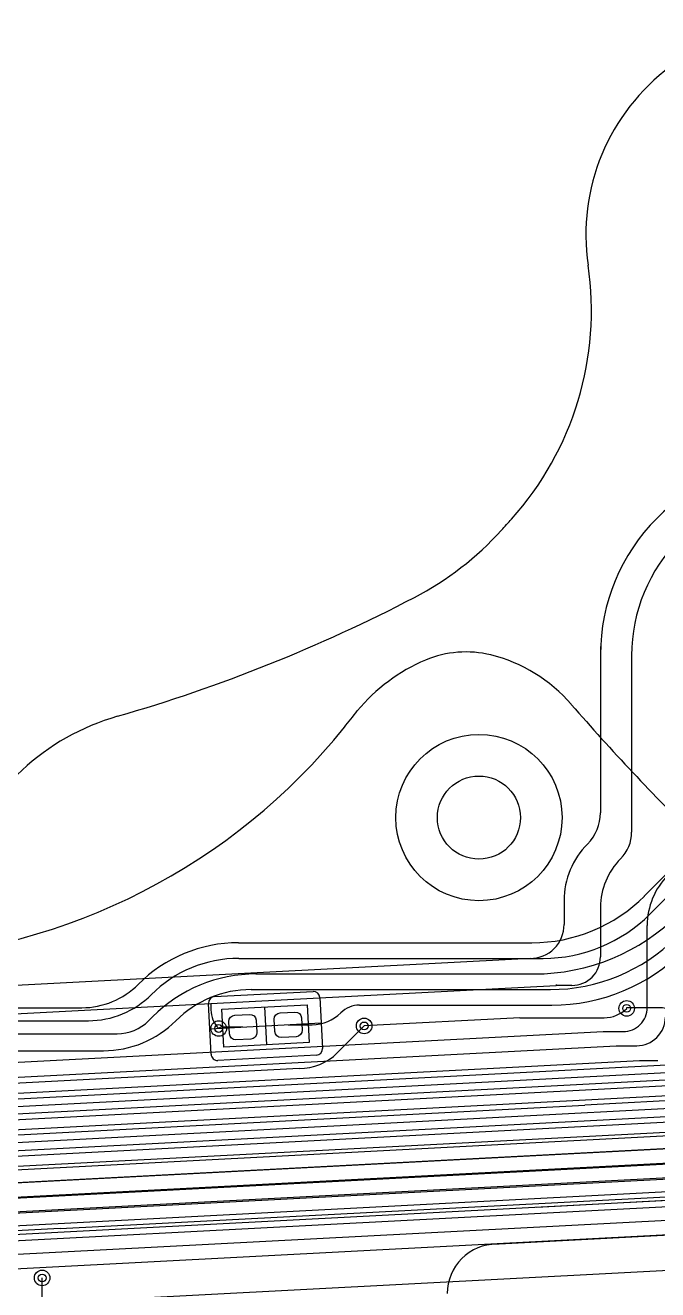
# Model space of a CAD drawing. Header units: millimetres. Extents: x -180 to 205, y -360 to 140.
# Drawn here: x 81.35 to 105.7, y 91.4 to 140.06 of the extents above; entities that cross this region are included whole.
import ezdxf

# ---------------------------------------------------------------- set-up
doc = ezdxf.new("R2010")
doc.units = ezdxf.units.MM
for name, color, linetype, lineweight, true_color in [('bordo2', 176, 'Continuous', 25, 0x000080), ('bordo3', 86, 'Continuous', 25, 0x108001), ('livello 1', 216, 'Continuous', 25, 0x800080), ('livello 2', 1, 'Continuous', 25, 0xff0000), ('livello 3', 30, 'Continuous', 25, 0xff7f00)]:
    doc.layers.add(name, color=color, linetype=linetype, lineweight=lineweight, true_color=true_color)

msp = doc.modelspace()

# ---------------------------------------------------------------- linework, layer by layer
at = {"layer": 'bordo2'}
for centre, radius, start, end in [((111, 132), 8.062, 64.7547, 188.3637), ((91.151, 129.082), 12, 318.0497, 8.3637), ((-10, 220), 148.006, 317.82449, 318.04968), ((90.793, 128.685), 12, 297.5343, 317.8245), ((67.811, 172.769), 61.715, 286.07252, 297.53431), ((87.42, 104.71), 9.112, 106.0725, 159.607)]:
    msp.add_arc(centre, radius, start, end, dxfattribs=at)
at = {"layer": 'bordo3'}
msp.add_line((101.041, 94.577), (119.016, 95.519), dxfattribs=at)
at = {"layer": 'bordo3', "flags": 128}
for points in [[(88.638, 102.679), (92.433, 102.878)], [(88.504, 100.459), (88.402, 102.416)], [(90.562, 102.279), (90.638, 100.821)], [(92.696, 102.641), (92.798, 100.684)], [(88.453, 101.438), (92.747, 101.663)], [(92.562, 100.421), (88.767, 100.222)]]:
    msp.add_lwpolyline(points, dxfattribs=at)
msp.add_lwpolyline([(-83.95, 93.681), (-13.062, 89.966), (-5.921, 89.592, -0.414214), (-4.502, 88.015), (-8.482, 12.078, 0.429634), (-6.984, 10.5), (6.984, 10.5, 0.429634), (8.482, 12.078), (4.502, 88.015, -0.414214), (5.921, 89.592), (123.76, 95.767)], format="xyb", dxfattribs=at)
at = {"layer": 'bordo3'}
for radius in [3.2, 1.6]:
    msp.add_circle((98.82, 109.568), radius, dxfattribs=at)
for centre, radius, start, end in [((98.318, 111.943), 4, 76.108, 112.8684), ((97.837, 110.002), 6, 40.8585, 76.108), ((99.435, 109.295), 6.875, 112.8684, 140.4149), ((164.98, 168.077), 82.774, 220.8585, 225.75047), ((55.039, 144.101), 49.541, 321.1792, 322.1101), ((74.938, 128.089), 24, 273, 321.1792), ((92.446, 102.628), 0.25, 3, 93), ((88.651, 102.429), 0.25, 93, 183), ((88.754, 100.472), 0.25, 183, 273), ((92.549, 100.671), 0.25, 273, 3)]:
    msp.add_arc(centre, radius, start, end, dxfattribs=at)
at = {"layer": 'livello 1', "color": 163, "true_color": 0x4d7fc4, "flags": 128}
for points in [[(110.9, 123.25, 0.414214), (103.5, 115.85)], [(111.042, 122.15, 0.414214), (104.7, 115.808)], [(103, 108.55, 0.198912), (103.5, 109.757)], [(103, 108.55, 0.198912), (102.1, 106.377)], [(104.276, 107.984, 0.198926), (104.7, 109.008)], [(104.276, 107.984, 0.198918), (103.5, 106.111)], [(106.1, 107.35, 0.198913), (105.3, 105.419)], [(100.797, 104.147, 0.414214), (102.1, 105.45)], [(102.4, 103.108, 0.414214), (103.5, 104.208)], [(103.642, 101.864, 0.198924), (104.51, 102.224)], [(104.376, 101.335, 0.414214), (105.3, 102.259)], [(88.5, 102.174, 0.198914), (88.8, 101.45)], [(104.896, 100.787, 0.414214), (106, 101.891)]]:
    msp.add_lwpolyline(points, format="xyb", dxfattribs=at)
for points in [[(103.5, 116.15), (103.5, 115.85)], [(103.5, 115.85), (103.5, 109.757)], [(104.7, 115.808), (104.7, 109.008)], [(102.1, 106.377), (102.1, 105.45)], [(103.5, 106.111), (103.5, 104.208)], [(105.3, 102.259), (105.3, 105.419)], [(100.8, 104.147), (18.8, 99.85)], [(88.5, 102.411), (101.8, 103.108)], [(101.8, 103.15), (101.8, 103.108)], [(102.4, 103.108), (101.8, 103.108)], [(69.5, 101.415), (88.5, 102.411)], [(88.5, 102.411), (88.5, 102.174)], [(100.4, 101.864), (94.4, 101.55)], [(100.4, 101.864), (103.642, 101.864)], [(12.3, 96.55), (103.6, 101.335)], [(103.6, 101.335), (104.376, 101.335)], [(11.8, 95.95), (104.1, 100.787)], [(104.1, 100.787), (104.896, 100.787)], [(12.1, 95.35), (105, 100.219)], [(12.3, 94.85), (106.3, 99.776)], [(105, 100.219), (105.705, 100.219)], [(106.6, 99.266), (12.8, 94.35)], [(14.1, 93.85), (102.9, 98.504)], [(107.2, 98.729), (102.9, 98.504)], [(14.3, 93.25), (108.5, 98.187)], [(111.9, 97.76), (14.4, 92.65)], [(112.5, 97.149), (15.2, 92.05)], [(113, 96.628), (16.1, 91.55)], [(113.5, 96.039), (16.4, 90.95)], [(8.982, 88.432), (142.582, 95.434)], [(82.698, 93.751), (117.1, 95.554)], [(7.036, 86.95), (140.636, 93.952)], [(82.698, 93.751), (15.898, 90.25)]]:
    msp.add_lwpolyline(points, dxfattribs=at)
at = {"layer": 'livello 1', "color": 7, "true_color": 0xececec}
for centre in [(104.51, 102.224), (88.8, 101.45), (94.4, 101.55), (82, 91.85)]:
    msp.add_circle(centre, 0.3, dxfattribs=at)
at = {"layer": 'livello 1', "color": 7}
for centre in [(104.51, 102.224), (88.8, 101.45), (94.4, 101.55), (82, 91.85)]:
    msp.add_circle(centre, 0.15, dxfattribs=at)
at = {"layer": 'livello 2', "color": 22, "true_color": 0xc83434, "flags": 128}
for points in [[(105.2, 106.553), (110.911, 112.264)], [(105.4, 105.85), (110.95, 111.4)], [(105.2, 106.55), (105.2, 106.553)], [(89.563, 104.75), (100.854, 104.75)], [(89.58, 104.15), (101.296, 104.15)], [(90.234, 103.55), (91.4, 103.55)], [(91.4, 103.55), (100.947, 103.55)], [(90.047, 102.95), (97.4, 102.95)], [(97.4, 102.95), (101.572, 102.95)], [(77.107, 102.25), (83.527, 102.25)], [(94.224, 102.35), (95.5, 102.35)], [(95.5, 102.35), (101.63, 102.35)], [(104.5, 102.25), (104.5, 102.247)], [(105.7, 102.25), (104.5, 102.25)], [(76.166, 101.75), (83.786, 101.75)], [(86.1, 101.75), (86.25, 101.9)], [(90.263, 101.294), (90.25, 101.203), (90.202, 101.123), (90.128, 101.068), (90.038, 101.045), (89.464, 101.015), (89.372, 101.028), (89.293, 101.075), (89.237, 101.15), (89.214, 101.24), (89.19, 101.714), (89.203, 101.806), (89.25, 101.885), (89.324, 101.941), (89.414, 101.963), (89.988, 101.994), (90.08, 101.98), (90.16, 101.933), (90.215, 101.859), (90.238, 101.769), (90.263, 101.294)], [(92.011, 101.386), (91.997, 101.294), (91.95, 101.215), (91.876, 101.159), (91.786, 101.136), (91.212, 101.106), (91.12, 101.12), (91.04, 101.167), (90.985, 101.241), (90.962, 101.331), (90.937, 101.805), (90.95, 101.897), (90.998, 101.977), (91.072, 102.032), (91.162, 102.055), (91.736, 102.085), (91.828, 102.072), (91.907, 102.024), (91.963, 101.95), (91.986, 101.86), (92.011, 101.386)], [(76.2, 101.25), (84.893, 101.25)], [(89.726, 101.504), (88.931, 101.504)], [(91.474, 101.596), (92.403, 101.596)], [(93.366, 100.515), (94.4, 101.55)], [(14.5, 95.25), (110.2, 100.265)], [(72.424, 100.596), (84.364, 100.596)], [(119, 100.148), (14.1, 94.65)], [(91.9, 99.908), (14.6, 95.857)], [(13.987, 94.05), (120.798, 99.648)], [(14, 93.55), (121.1, 99.163)], [(12.537, 92.95), (121.8, 98.676)], [(13.037, 92.45), (112.5, 97.663)], [(113, 97.185), (13.1, 91.95)], [(14.1, 91.423), (124, 97.183)], [(75.75, 94.12), (124.5, 96.675)], [(41.75, 91.802), (124.7, 96.149)], [(61.25, 92.25), (111.25, 94.87)], [(80.8, 92.75), (115.9, 94.589)], [(116.4, 94.03), (99.6, 93.15)], [(99.6, 93.15), (99.5, 93.15)], [(82, 88.593), (82, 91.85)]]:
    msp.add_lwpolyline(points, dxfattribs=at)
for points in [[(100.854, 104.75, 0.198912), (105.2, 106.55)], [(100.947, 103.55, 0.198912), (106.5, 105.85)], [(101.296, 104.15, 0.198913), (105.4, 105.85)], [(89.563, 104.75, 0.198912), (85.7, 103.15)], [(101.572, 102.95, 0.198912), (106.4, 104.95)], [(89.58, 104.15, 0.198912), (86.2, 102.75)], [(101.63, 102.35, 0.198912), (106.7, 104.45)], [(90.234, 103.55, 0.198917), (86.25, 101.9)], [(83.527, 102.25, 0.198912), (85.7, 103.15)], [(83.786, 101.75, 0.198912), (86.2, 102.75)], [(90.047, 102.95, 0.198913), (87.15, 101.75)], [(94.224, 102.35, 0.198914), (93.5, 102.05)], [(104.5, 102.247, 0.198888), (104.51, 102.224)], [(107.066, 101.684, 0.198912), (105.7, 102.25)], [(84.364, 100.596, 0.198913), (87.15, 101.75)], [(84.893, 101.25, 0.198912), (86.1, 101.75)], [(92.404, 101.596, 0.198911), (93.5, 102.05)], [(88.931, 101.504, 0.198924), (88.8, 101.45)], [(91.9, 99.908, 0.198904), (93.366, 100.515)], [(99.5, 93.15, 0.414214), (97.6, 91.25)]]:
    msp.add_lwpolyline(points, format="xyb", dxfattribs=at)
at = {"layer": 'livello 2', "color": 7, "true_color": 0xececec}
for centre in [(104.51, 102.224), (88.8, 101.45), (94.4, 101.55), (82, 91.85)]:
    msp.add_circle(centre, 0.3, dxfattribs=at)
at = {"layer": 'livello 2', "color": 7}
for centre in [(104.51, 102.224), (88.8, 101.45), (94.4, 101.55), (82, 91.85)]:
    msp.add_circle(centre, 0.15, dxfattribs=at)
at = {"layer": 'livello 3', "color": 6, "true_color": 0xff26e2, "flags": 128}
for points in [[(88.914, 102.193), (92.21, 102.365)], [(92.21, 102.365), (92.286, 100.907)], [(88.991, 100.735), (88.914, 102.193)], [(92.286, 100.907), (88.991, 100.735)]]:
    msp.add_lwpolyline(points, dxfattribs=at)

doc.saveas('drawing.dxf')
